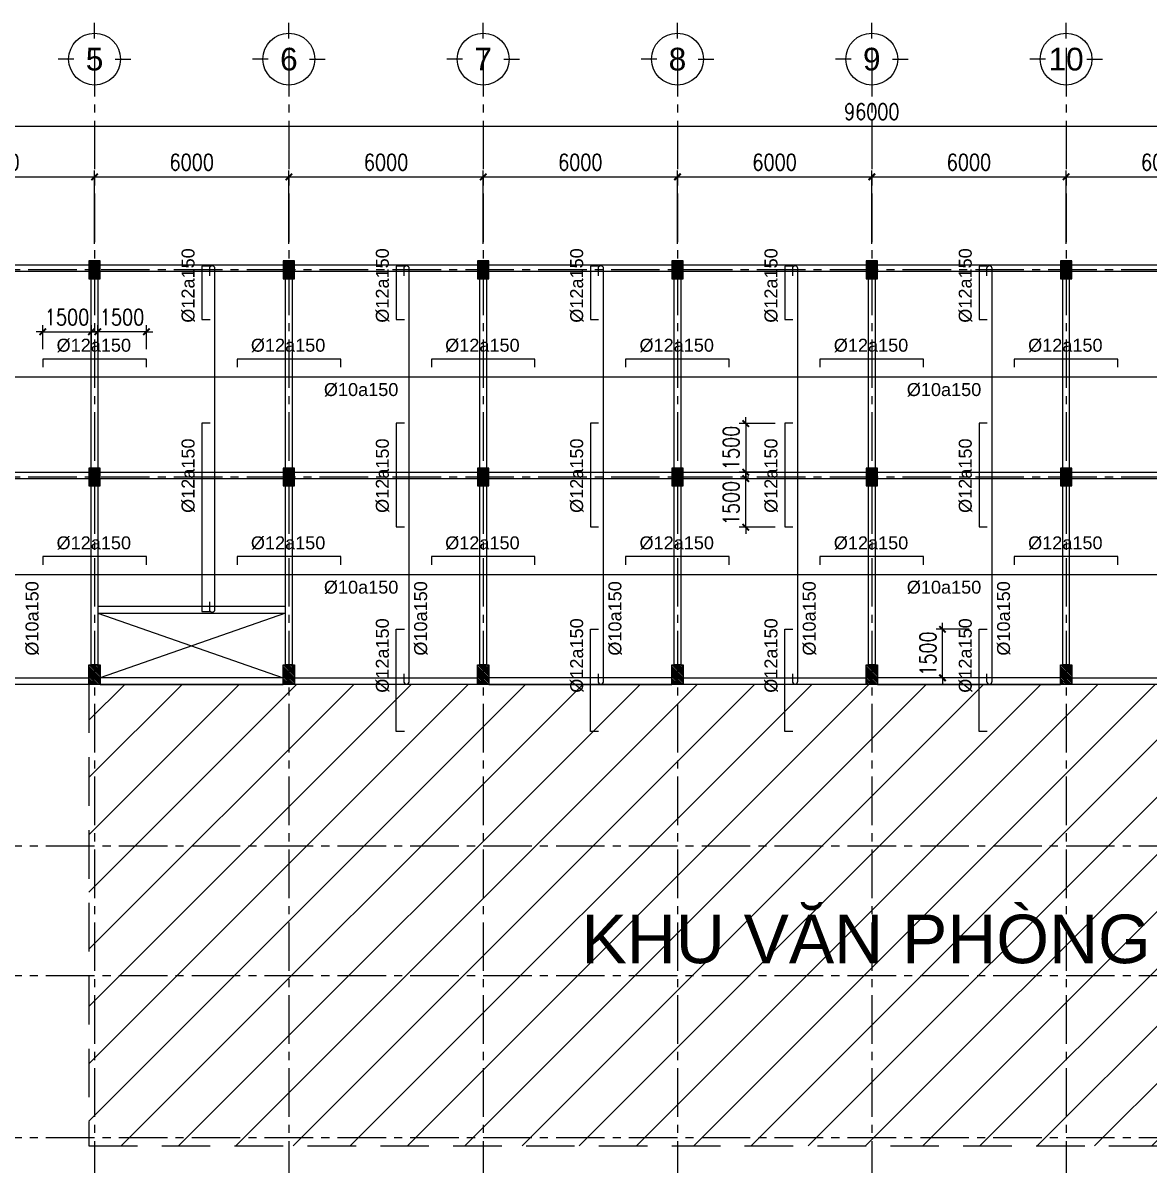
# Model space of a CAD drawing. Header units: inches. Extents: x 651127 to 1529722, y 768575 to 1021311.
# Drawn here: x 703456 to 738236, y 924738 to 960005 of the extents above; entities that cross this region are included whole.
import ezdxf
from ezdxf.enums import TextEntityAlignment as Align

# ---------------------------------------------------------------- set-up
doc = ezdxf.new("R2010")
doc.units = ezdxf.units.IN
doc.header["$LTSCALE"] = 1000
doc.header["$MEASUREMENT"] = 0
doc.linetypes.add('CENTER2', pattern=[1.125, 0.75, -0.125, 0.125, -0.125])
doc.linetypes.add('HIDDEN2', pattern=[0.1875, 0.125, -0.0625])
doc.layers.get('DEFPOINTS').update_dxf_attribs({"color": 8, "lineweight": 9})
for name, color, linetype in [('DWGshare.com_10', 7, 'Continuous'), ('DWGshare.com_25', 154, 'Continuous'), ('DWGshare.com_3', 7, 'Continuous'), ('DWGshare.com_4', 8, 'CENTER2'), ('DWGshare.com_5', 143, 'HIDDEN2'), ('DWGshare.com_6', 40, 'Continuous'), ('DWGshare.com_9', 8, 'Continuous')]:
    doc.layers.add(name, color=color, linetype=linetype)
doc.layers.add('DWGshare.com_23', color=147, linetype='Continuous', lineweight=0)
doc.styles.add('DWGshare.com_2', font='VHELVEB.TTF')
doc.styles.add('DWGshare.com_4', font='romans.shx', dxfattribs={"width": 0.8})
doc.styles.add('DWGshare.com_8', font='VHELVEB.TTF')
doc.dimstyles.new('DWGshare.com_5', dxfattribs={"dimscale": 200, "dimtxt": 2.5, "dimasz": 1, "dimexe": 1, "dimexo": 1.5, "dimgap": 1, "dimtad": 1, "dimdec": 0, "dimzin": 0, "dimdsep": 46, "dimtxsty": 'DWGshare.com_4', "dimblk": 'DWGshare.com_1', "dimcen": 1.5, "dimdle": 1, "dimclrd": 256, "dimclre": 256, "dimclrt": 7, "dimadec": 0, "dimazin": 0, "dimtfac": 1, "dimtdec": 0, "dimtix": 1, "dimtmove": 2, "dimatfit": 3, "dimfxl": 1, "dimtolj": 1, "dimtzin": 0, "dimarcsym": 0})

# ---------------------------------------------------------------- blocks, each defined once
blk = doc.blocks.new('DWGshare.com_1')
at = {"color": 0, "linetype": 'ByBlock', "const_width": 0.3}
blk.add_lwpolyline([(-0.5, -0.5), (0.5, 0.5)], dxfattribs=at)
blk = doc.blocks.new('*D171')
at = {"layer": 'DEFPOINTS', "color": 0, "transparency": 16777216}
for p in [(705671, 955250), (699671, 952885), (705671, 952885)]:
    blk.add_point(p, dxfattribs=at)
at = {"layer": 'DWGshare.com_23', "lineweight": -2, "transparency": 16777216}
for p, q in [((699671, 953185), (699671, 955450)), ((705671, 953185), (705671, 955450)), ((699471, 955250), (705871, 955250))]:
    blk.add_line(p, q, dxfattribs=at)
at = {"layer": 'DWGshare.com_23', "lineweight": -2, "transparency": 16777216, "xscale": 200, "yscale": 200, "zscale": 200, "rotation": 180}
blk.add_blockref('DWGshare.com_1', (699671, 955250), dxfattribs=at)
at = {"layer": 'DWGshare.com_23', "lineweight": -2, "transparency": 16777216, "xscale": 200, "yscale": 200, "zscale": 200}
blk.add_blockref('DWGshare.com_1', (705671, 955250), dxfattribs=at)
at = {"layer": 'DWGshare.com_23', "color": 7, "transparency": 16777216, "insert": (702671, 955700), "char_height": 500, "attachment_point": 5, "style": 'DWGshare.com_4'}
blk.add_mtext('\\A1;6000', dxfattribs=at)
blk = doc.blocks.new('*D172')
at = {"layer": 'DEFPOINTS', "color": 0, "transparency": 16777216}
for p in [(711671, 955250), (705671, 952885), (711671, 952885)]:
    blk.add_point(p, dxfattribs=at)
at = {"layer": 'DWGshare.com_23', "lineweight": -2, "transparency": 16777216}
for p, q in [((705671, 953185), (705671, 955450)), ((711671, 953185), (711671, 955450)), ((705471, 955250), (711871, 955250))]:
    blk.add_line(p, q, dxfattribs=at)
at = {"layer": 'DWGshare.com_23', "lineweight": -2, "transparency": 16777216, "xscale": 200, "yscale": 200, "zscale": 200, "rotation": 180}
blk.add_blockref('DWGshare.com_1', (705671, 955250), dxfattribs=at)
at = {"layer": 'DWGshare.com_23', "lineweight": -2, "transparency": 16777216, "xscale": 200, "yscale": 200, "zscale": 200}
blk.add_blockref('DWGshare.com_1', (711671, 955250), dxfattribs=at)
at = {"layer": 'DWGshare.com_23', "color": 7, "transparency": 16777216, "insert": (708671, 955700), "char_height": 500, "attachment_point": 5, "style": 'DWGshare.com_4'}
blk.add_mtext('\\A1;6000', dxfattribs=at)
blk = doc.blocks.new('*D173')
at = {"layer": 'DEFPOINTS', "color": 0, "transparency": 16777216}
for p in [(717671, 955250), (711671, 952885), (717671, 952885)]:
    blk.add_point(p, dxfattribs=at)
at = {"layer": 'DWGshare.com_23', "lineweight": -2, "transparency": 16777216}
for p, q in [((711671, 953185), (711671, 955450)), ((717671, 953185), (717671, 955450)), ((711471, 955250), (717871, 955250))]:
    blk.add_line(p, q, dxfattribs=at)
at = {"layer": 'DWGshare.com_23', "lineweight": -2, "transparency": 16777216, "xscale": 200, "yscale": 200, "zscale": 200, "rotation": 180}
blk.add_blockref('DWGshare.com_1', (711671, 955250), dxfattribs=at)
at = {"layer": 'DWGshare.com_23', "lineweight": -2, "transparency": 16777216, "xscale": 200, "yscale": 200, "zscale": 200}
blk.add_blockref('DWGshare.com_1', (717671, 955250), dxfattribs=at)
at = {"layer": 'DWGshare.com_23', "color": 7, "transparency": 16777216, "insert": (714671, 955700), "char_height": 500, "attachment_point": 5, "style": 'DWGshare.com_4'}
blk.add_mtext('\\A1;6000', dxfattribs=at)
blk = doc.blocks.new('*D174')
at = {"layer": 'DEFPOINTS', "color": 0, "transparency": 16777216}
for p in [(723671, 955250), (717671, 952885), (723671, 952885)]:
    blk.add_point(p, dxfattribs=at)
at = {"layer": 'DWGshare.com_23', "lineweight": -2, "transparency": 16777216}
for p, q in [((717671, 953185), (717671, 955450)), ((723671, 953185), (723671, 955450)), ((717471, 955250), (723871, 955250))]:
    blk.add_line(p, q, dxfattribs=at)
at = {"layer": 'DWGshare.com_23', "lineweight": -2, "transparency": 16777216, "xscale": 200, "yscale": 200, "zscale": 200, "rotation": 180}
blk.add_blockref('DWGshare.com_1', (717671, 955250), dxfattribs=at)
at = {"layer": 'DWGshare.com_23', "lineweight": -2, "transparency": 16777216, "xscale": 200, "yscale": 200, "zscale": 200}
blk.add_blockref('DWGshare.com_1', (723671, 955250), dxfattribs=at)
at = {"layer": 'DWGshare.com_23', "color": 7, "transparency": 16777216, "insert": (720671, 955700), "char_height": 500, "attachment_point": 5, "style": 'DWGshare.com_4'}
blk.add_mtext('\\A1;6000', dxfattribs=at)
blk = doc.blocks.new('*D175')
at = {"layer": 'DEFPOINTS', "color": 0, "transparency": 16777216}
for p in [(729671, 955250), (723671, 952885), (729671, 952885)]:
    blk.add_point(p, dxfattribs=at)
at = {"layer": 'DWGshare.com_23', "lineweight": -2, "transparency": 16777216}
for p, q in [((723671, 953185), (723671, 955450)), ((729671, 953185), (729671, 955450)), ((723471, 955250), (729871, 955250))]:
    blk.add_line(p, q, dxfattribs=at)
at = {"layer": 'DWGshare.com_23', "lineweight": -2, "transparency": 16777216, "xscale": 200, "yscale": 200, "zscale": 200, "rotation": 180}
blk.add_blockref('DWGshare.com_1', (723671, 955250), dxfattribs=at)
at = {"layer": 'DWGshare.com_23', "lineweight": -2, "transparency": 16777216, "xscale": 200, "yscale": 200, "zscale": 200}
blk.add_blockref('DWGshare.com_1', (729671, 955250), dxfattribs=at)
at = {"layer": 'DWGshare.com_23', "color": 7, "transparency": 16777216, "insert": (726671, 955700), "char_height": 500, "attachment_point": 5, "style": 'DWGshare.com_4'}
blk.add_mtext('\\A1;6000', dxfattribs=at)
blk = doc.blocks.new('*D176')
at = {"layer": 'DEFPOINTS', "color": 0, "transparency": 16777216}
for p in [(735671, 955250), (729671, 952885), (735671, 952885)]:
    blk.add_point(p, dxfattribs=at)
at = {"layer": 'DWGshare.com_23', "lineweight": -2, "transparency": 16777216}
for p, q in [((729671, 953185), (729671, 955450)), ((735671, 953185), (735671, 955450)), ((729471, 955250), (735871, 955250))]:
    blk.add_line(p, q, dxfattribs=at)
at = {"layer": 'DWGshare.com_23', "lineweight": -2, "transparency": 16777216, "xscale": 200, "yscale": 200, "zscale": 200, "rotation": 180}
blk.add_blockref('DWGshare.com_1', (729671, 955250), dxfattribs=at)
at = {"layer": 'DWGshare.com_23', "lineweight": -2, "transparency": 16777216, "xscale": 200, "yscale": 200, "zscale": 200}
blk.add_blockref('DWGshare.com_1', (735671, 955250), dxfattribs=at)
at = {"layer": 'DWGshare.com_23', "color": 7, "transparency": 16777216, "insert": (732671, 955700), "char_height": 500, "attachment_point": 5, "style": 'DWGshare.com_4'}
blk.add_mtext('\\A1;6000', dxfattribs=at)
blk = doc.blocks.new('*D177')
at = {"layer": 'DEFPOINTS', "color": 0, "transparency": 16777216}
for p in [(741671, 955250), (741671, 953594), (735671, 952885)]:
    blk.add_point(p, dxfattribs=at)
at = {"layer": 'DWGshare.com_23', "lineweight": -2, "transparency": 16777216}
for p, q in [((735671, 953185), (735671, 955450)), ((741671, 953894), (741671, 955450)), ((735471, 955250), (741871, 955250))]:
    blk.add_line(p, q, dxfattribs=at)
at = {"layer": 'DWGshare.com_23', "lineweight": -2, "transparency": 16777216, "xscale": 200, "yscale": 200, "zscale": 200, "rotation": 180}
blk.add_blockref('DWGshare.com_1', (735671, 955250), dxfattribs=at)
at = {"layer": 'DWGshare.com_23', "lineweight": -2, "transparency": 16777216, "xscale": 200, "yscale": 200, "zscale": 200}
blk.add_blockref('DWGshare.com_1', (741671, 955250), dxfattribs=at)
at = {"layer": 'DWGshare.com_23', "color": 7, "transparency": 16777216, "insert": (738671, 955700), "char_height": 500, "attachment_point": 5, "style": 'DWGshare.com_4'}
blk.add_mtext('\\A1;6000', dxfattribs=at)
blk = doc.blocks.new('DWGshare.com_2')
for p, q in [((0, 320), (0, 560)), ((-320, 0), (-560, 0)), ((320, 0), (560, 0)), ((0, -320), (0, -560))]:
    blk.add_line(p, q)
blk.add_circle((0, 0), 400)
at = {"linetype": 'Continuous', "style": 'DWGshare.com_2'}
blk.add_attdef('2', text='', height=350, dxfattribs=at).set_placement((0, 0), align=Align.MIDDLE_CENTER)
blk = doc.blocks.new('*D183')
at = {"layer": 'DEFPOINTS', "color": 0, "transparency": 16777216}
for p in [(705671, 925332), (753671, 925332), (753671, 920422)]:
    blk.add_point(p, dxfattribs=at)
at = {"layer": 'DWGshare.com_23', "lineweight": -2, "transparency": 16777216}
for p, q in [((705671, 925032), (705671, 920222)), ((753671, 925032), (753671, 920222)), ((705471, 920422), (753871, 920422))]:
    blk.add_line(p, q, dxfattribs=at)
at = {"layer": 'DWGshare.com_23', "lineweight": -2, "transparency": 16777216, "xscale": 200, "yscale": 200, "zscale": 200, "rotation": 180}
blk.add_blockref('DWGshare.com_1', (705671, 920422), dxfattribs=at)
at = {"layer": 'DWGshare.com_23', "lineweight": -2, "transparency": 16777216, "xscale": 200, "yscale": 200, "zscale": 200}
blk.add_blockref('DWGshare.com_1', (753671, 920422), dxfattribs=at)
at = {"layer": 'DWGshare.com_23', "color": 7, "transparency": 16777216, "insert": (729671, 920872), "char_height": 500, "attachment_point": 5, "style": 'DWGshare.com_4'}
blk.add_mtext('\\A1;48000', dxfattribs=at)
blk = doc.blocks.new('*D196')
at = {"layer": 'DEFPOINTS', "color": 0, "transparency": 16777216}
for p in [(777671, 956813), (681671, 953953), (777671, 953185)]:
    blk.add_point(p, dxfattribs=at)
at = {"layer": 'DWGshare.com_23', "lineweight": -2, "transparency": 16777216}
for p, q in [((681471, 956813), (777871, 956813)), ((681671, 954253), (681671, 957013)), ((777671, 953485), (777671, 957013))]:
    blk.add_line(p, q, dxfattribs=at)
at = {"layer": 'DWGshare.com_23', "lineweight": -2, "transparency": 16777216, "xscale": 200, "yscale": 200, "zscale": 200, "rotation": 180}
blk.add_blockref('DWGshare.com_1', (681671, 956813), dxfattribs=at)
at = {"layer": 'DWGshare.com_23', "lineweight": -2, "transparency": 16777216, "xscale": 200, "yscale": 200, "zscale": 200}
blk.add_blockref('DWGshare.com_1', (777671, 956813), dxfattribs=at)
at = {"layer": 'DWGshare.com_23', "color": 7, "transparency": 16777216, "insert": (729671, 957263), "char_height": 500, "attachment_point": 5, "style": 'DWGshare.com_4'}
blk.add_mtext('\\A1;96000', dxfattribs=at)
blk = doc.blocks.new('*D1158')
at = {"layer": 'DEFPOINTS', "color": 0, "transparency": 16777216}
for p in [(731856, 941282), (732983, 941282), (732983, 939782)]:
    blk.add_point(p, dxfattribs=at)
at = {"layer": 'DWGshare.com_23', "lineweight": -2, "transparency": 16777216}
for p, q in [((731856, 941282), (731856, 941482)), ((732683, 941282), (731656, 941282)), ((731856, 939782), (731856, 941282)), ((732683, 939782), (731656, 939782)), ((731856, 939782), (731856, 939582))]:
    blk.add_line(p, q, dxfattribs=at)
at = {"layer": 'DWGshare.com_23', "lineweight": -2, "transparency": 16777216, "xscale": 200, "yscale": 200, "zscale": 200}
for p, rotation in [((731856, 941282), 270), ((731856, 939782), 90)]:
    blk.add_blockref('DWGshare.com_1', p, dxfattribs=dict(at, rotation=rotation))
at = {"layer": 'DWGshare.com_23', "color": 7, "transparency": 16777216, "insert": (731405, 940532), "char_height": 500, "attachment_point": 5, "rotation": 90, "style": 'DWGshare.com_4'}
blk.add_mtext('\\A1;1500', dxfattribs=at)
blk = doc.blocks.new('*D1165')
at = {"layer": 'DEFPOINTS', "color": 0, "transparency": 16777216}
for p in [(726983, 947631), (725780, 946132), (726983, 946132)]:
    blk.add_point(p, dxfattribs=at)
at = {"layer": 'DWGshare.com_23', "lineweight": -2, "transparency": 16777216}
for p, q in [((725780, 947631), (725780, 947831)), ((726683, 947631), (725580, 947631)), ((725780, 947631), (725780, 946132)), ((726683, 946132), (725580, 946132)), ((725780, 946132), (725780, 945932))]:
    blk.add_line(p, q, dxfattribs=at)
at = {"layer": 'DWGshare.com_23', "lineweight": -2, "transparency": 16777216, "xscale": 200, "yscale": 200, "zscale": 200}
for p, rotation in [((725780, 947631), 270), ((725780, 946132), 90)]:
    blk.add_blockref('DWGshare.com_1', p, dxfattribs=dict(at, rotation=rotation))
at = {"layer": 'DWGshare.com_23', "color": 7, "transparency": 16777216, "insert": (725329, 946881), "char_height": 500, "attachment_point": 5, "rotation": 90, "style": 'DWGshare.com_4'}
blk.add_mtext('\\A1;1500', dxfattribs=at)
blk = doc.blocks.new('*D1166')
at = {"layer": 'DEFPOINTS', "color": 0, "transparency": 16777216}
for p in [(725780, 945932), (726983, 945932), (726983, 944431)]:
    blk.add_point(p, dxfattribs=at)
at = {"layer": 'DWGshare.com_23', "lineweight": -2, "transparency": 16777216}
for p, q in [((726683, 945932), (725580, 945932)), ((725780, 945932), (725780, 946132)), ((725780, 944431), (725780, 945932)), ((726683, 944431), (725580, 944431)), ((725780, 944431), (725780, 944231))]:
    blk.add_line(p, q, dxfattribs=at)
at = {"layer": 'DWGshare.com_23', "lineweight": -2, "transparency": 16777216, "xscale": 200, "yscale": 200, "zscale": 200}
for p, rotation in [((725780, 945932), 270), ((725780, 944431), 90)]:
    blk.add_blockref('DWGshare.com_1', p, dxfattribs=dict(at, rotation=rotation))
at = {"layer": 'DWGshare.com_23', "color": 7, "transparency": 16777216, "insert": (725329, 945181), "char_height": 500, "attachment_point": 5, "rotation": 90, "style": 'DWGshare.com_4'}
blk.add_mtext('\\A1;1500', dxfattribs=at)
blk = doc.blocks.new('*D1167')
at = {"layer": 'DEFPOINTS', "color": 0, "transparency": 16777216}
for p in [(705571, 950468), (704071, 949626), (705571, 949626)]:
    blk.add_point(p, dxfattribs=at)
at = {"layer": 'DWGshare.com_23', "lineweight": -2, "transparency": 16777216}
for p, q in [((704071, 950468), (703871, 950468)), ((704071, 949926), (704071, 950668)), ((704071, 950468), (705571, 950468)), ((705571, 949926), (705571, 950668)), ((705571, 950468), (705771, 950468))]:
    blk.add_line(p, q, dxfattribs=at)
at = {"layer": 'DWGshare.com_23', "lineweight": -2, "transparency": 16777216, "xscale": 200, "yscale": 200, "zscale": 200}
blk.add_blockref('DWGshare.com_1', (704071, 950468), dxfattribs=at)
at = {"layer": 'DWGshare.com_23', "lineweight": -2, "transparency": 16777216, "xscale": 200, "yscale": 200, "zscale": 200, "rotation": 180}
blk.add_blockref('DWGshare.com_1', (705571, 950468), dxfattribs=at)
at = {"layer": 'DWGshare.com_23', "color": 7, "transparency": 16777216, "insert": (704821, 950918), "char_height": 500, "attachment_point": 5, "style": 'DWGshare.com_4'}
blk.add_mtext('\\A1;1500', dxfattribs=at)
blk = doc.blocks.new('*D1168')
at = {"layer": 'DEFPOINTS', "color": 0, "transparency": 16777216}
for p in [(705771, 950468), (705771, 949626), (707271, 949626)]:
    blk.add_point(p, dxfattribs=at)
at = {"layer": 'DWGshare.com_23', "lineweight": -2, "transparency": 16777216}
for p, q in [((705771, 950468), (705571, 950468)), ((705771, 949926), (705771, 950668)), ((707271, 950468), (705771, 950468)), ((707271, 949926), (707271, 950668)), ((707271, 950468), (707471, 950468))]:
    blk.add_line(p, q, dxfattribs=at)
at = {"layer": 'DWGshare.com_23', "lineweight": -2, "transparency": 16777216, "xscale": 200, "yscale": 200, "zscale": 200}
blk.add_blockref('DWGshare.com_1', (705771, 950468), dxfattribs=at)
at = {"layer": 'DWGshare.com_23', "lineweight": -2, "transparency": 16777216, "xscale": 200, "yscale": 200, "zscale": 200, "rotation": 180}
blk.add_blockref('DWGshare.com_1', (707271, 950468), dxfattribs=at)
at = {"layer": 'DWGshare.com_23', "color": 7, "transparency": 16777216, "insert": (706521, 950918), "char_height": 500, "attachment_point": 5, "style": 'DWGshare.com_4'}
blk.add_mtext('\\A1;1500', dxfattribs=at)

msp = doc.modelspace()

# ---------------------------------------------------------------- hatches: boundary and pattern name
at = {"layer": 'DWGshare.com_25'}
h = msp.add_hatch(dxfattribs=at)
h.set_pattern_fill('ANSI31', color=256, scale=10, angle=90, style=0)
h.set_pattern_definition([(135, (777428.22, 782598.22), (-22.4506403, -22.4506403), [])])
h.paths.add_polyline_path([(705845.6, 952656.7), (705495.6, 952656.7), (705495.6, 952106.7), (705845.6, 952106.7)])
h = msp.add_hatch(dxfattribs=at)
h.set_pattern_fill('ANSI31', color=256, scale=10, angle=90, style=0)
h.set_pattern_definition([(135, (783428.22, 782598.22), (-22.4506403, -22.4506403), [])])
h.paths.add_polyline_path([(711845.6, 952656.7), (711495.6, 952656.7), (711495.6, 952106.7), (711845.6, 952106.7)])
h = msp.add_hatch(dxfattribs=at)
h.set_pattern_fill('ANSI31', color=256, scale=10, angle=90, style=0)
h.set_pattern_definition([(135, (789428.22, 782598.22), (-22.4506403, -22.4506403), [])])
h.paths.add_polyline_path([(717845.6, 952656.7), (717495.6, 952656.7), (717495.6, 952106.7), (717845.6, 952106.7)])
h = msp.add_hatch(dxfattribs=at)
h.set_pattern_fill('ANSI31', color=256, scale=10, angle=90, style=0)
h.set_pattern_definition([(135, (795428.22, 782598.22), (-22.4506403, -22.4506403), [])])
h.paths.add_polyline_path([(723845.6, 952656.7), (723495.6, 952656.7), (723495.6, 952106.7), (723845.6, 952106.7)])
h = msp.add_hatch(dxfattribs=at)
h.set_pattern_fill('ANSI31', color=256, scale=10, angle=90, style=0)
h.set_pattern_definition([(135, (801428.22, 782598.22), (-22.4506403, -22.4506403), [])])
h.paths.add_polyline_path([(729845.6, 952656.7), (729495.6, 952656.7), (729495.6, 952106.7), (729845.6, 952106.7)])
h = msp.add_hatch(dxfattribs=at)
h.set_pattern_fill('ANSI31', color=256, scale=10, angle=90, style=0)
h.set_pattern_definition([(135, (807428.22, 782598.22), (-22.4506403, -22.4506403), [])])
h.paths.add_polyline_path([(735845.6, 952656.7), (735495.6, 952656.7), (735495.6, 952106.7), (735845.6, 952106.7)])
h = msp.add_hatch(dxfattribs=at)
h.set_pattern_fill('ANSI31', color=256, scale=10, angle=90, style=0)
h.set_pattern_definition([(135, (777428.22, 776198.22), (-22.4506403, -22.4506403), [])])
h.paths.add_polyline_path([(705845.6, 946256.7), (705495.6, 946256.7), (705495.6, 945706.7), (705845.6, 945706.7)])
h = msp.add_hatch(dxfattribs=at)
h.set_pattern_fill('ANSI31', color=256, scale=10, angle=90, style=0)
h.set_pattern_definition([(135, (777428.22, 776198.22), (-22.4506403, -22.4506403), [])])
h.paths.add_polyline_path([(705845.6, 946256.7), (705495.6, 946256.7), (705495.6, 945706.7), (705845.6, 945706.7)])
h = msp.add_hatch(dxfattribs=at)
h.set_pattern_fill('ANSI31', color=256, scale=10, angle=90, style=0)
h.set_pattern_definition([(135, (783428.22, 776198.22), (-22.4506403, -22.4506403), [])])
h.paths.add_polyline_path([(711845.6, 946256.7), (711495.6, 946256.7), (711495.6, 945706.7), (711845.6, 945706.7)])
h = msp.add_hatch(dxfattribs=at)
h.set_pattern_fill('ANSI31', color=256, scale=10, angle=90, style=0)
h.set_pattern_definition([(135, (783428.22, 776198.22), (-22.4506403, -22.4506403), [])])
h.paths.add_polyline_path([(711845.6, 946256.7), (711495.6, 946256.7), (711495.6, 945706.7), (711845.6, 945706.7)])
h = msp.add_hatch(dxfattribs=at)
h.set_pattern_fill('ANSI31', color=256, scale=10, angle=90, style=0)
h.set_pattern_definition([(135, (789428.22, 776198.22), (-22.4506403, -22.4506403), [])])
h.paths.add_polyline_path([(717845.6, 946256.7), (717495.6, 946256.7), (717495.6, 945706.7), (717845.6, 945706.7)])
h = msp.add_hatch(dxfattribs=at)
h.set_pattern_fill('ANSI31', color=256, scale=10, angle=90, style=0)
h.set_pattern_definition([(135, (789428.22, 776198.22), (-22.4506403, -22.4506403), [])])
h.paths.add_polyline_path([(717845.6, 946256.7), (717495.6, 946256.7), (717495.6, 945706.7), (717845.6, 945706.7)])
h = msp.add_hatch(dxfattribs=at)
h.set_pattern_fill('ANSI31', color=256, scale=10, angle=90, style=0)
h.set_pattern_definition([(135, (795428.22, 776198.22), (-22.4506403, -22.4506403), [])])
h.paths.add_polyline_path([(723845.6, 946256.7), (723495.6, 946256.7), (723495.6, 945706.7), (723845.6, 945706.7)])
h = msp.add_hatch(dxfattribs=at)
h.set_pattern_fill('ANSI31', color=256, scale=10, angle=90, style=0)
h.set_pattern_definition([(135, (795428.22, 776198.22), (-22.4506403, -22.4506403), [])])
h.paths.add_polyline_path([(723845.6, 946256.7), (723495.6, 946256.7), (723495.6, 945706.7), (723845.6, 945706.7)])
h = msp.add_hatch(dxfattribs=at)
h.set_pattern_fill('ANSI31', color=256, scale=10, angle=90, style=0)
h.set_pattern_definition([(135, (801428.22, 776198.22), (-22.4506403, -22.4506403), [])])
h.paths.add_polyline_path([(729845.6, 946256.7), (729495.6, 946256.7), (729495.6, 945706.7), (729845.6, 945706.7)])
h = msp.add_hatch(dxfattribs=at)
h.set_pattern_fill('ANSI31', color=256, scale=10, angle=90, style=0)
h.set_pattern_definition([(135, (801428.22, 776198.22), (-22.4506403, -22.4506403), [])])
h.paths.add_polyline_path([(729845.6, 946256.7), (729495.6, 946256.7), (729495.6, 945706.7), (729845.6, 945706.7)])
h = msp.add_hatch(dxfattribs=at)
h.set_pattern_fill('ANSI31', color=256, scale=10, angle=90, style=0)
h.set_pattern_definition([(135, (807428.22, 776198.22), (-22.4506403, -22.4506403), [])])
h.paths.add_polyline_path([(735845.6, 946256.7), (735495.6, 946256.7), (735495.6, 945706.7), (735845.6, 945706.7)])
h = msp.add_hatch(dxfattribs=at)
h.set_pattern_fill('ANSI31', color=256, scale=10, angle=90, style=0)
h.set_pattern_definition([(135, (807428.22, 776198.22), (-22.4506403, -22.4506403), [])])
h.paths.add_polyline_path([(735845.6, 946256.7), (735495.6, 946256.7), (735495.6, 945706.7), (735845.6, 945706.7)])
h = msp.add_hatch(dxfattribs=at)
h.set_pattern_fill('ANSI31', color=256, scale=300, angle=90, style=0)
h.set_pattern_definition([(135, (1273707.887, 972524.028), (-26.5165043, -26.5165043), [])])
h.paths.add_polyline_path([(705845.6, 940181.7), (705670.6, 940181.7), (705670.6, 939581.7), (705845.6, 939581.7)])
h.paths.add_polyline_path([(705670.6, 940181.7), (705495.6, 940181.7), (705495.6, 939581.7), (705670.6, 939581.7)])
h = msp.add_hatch(dxfattribs=at)
h.set_pattern_fill('ANSI31', color=256, scale=300, angle=90, style=0)
h.set_pattern_definition([(135, (1279707.887, 972524.028), (-26.5165043, -26.5165043), [])])
h.paths.add_polyline_path([(711845.6, 940181.7), (711670.6, 940181.7), (711670.6, 939581.7), (711845.6, 939581.7)])
h.paths.add_polyline_path([(711670.6, 940181.7), (711495.6, 940181.7), (711495.6, 939581.7), (711670.6, 939581.7)])
h = msp.add_hatch(dxfattribs=at)
h.set_pattern_fill('ANSI31', color=256, scale=300, angle=90, style=0)
h.set_pattern_definition([(135, (1285707.887, 972524.028), (-26.5165043, -26.5165043), [])])
h.paths.add_polyline_path([(717845.6, 940181.7), (717670.6, 940181.7), (717670.6, 939581.7), (717845.6, 939581.7)])
h.paths.add_polyline_path([(717670.6, 940181.7), (717495.6, 940181.7), (717495.6, 939581.7), (717670.6, 939581.7)])
h = msp.add_hatch(dxfattribs=at)
h.set_pattern_fill('ANSI31', color=256, scale=300, angle=90, style=0)
h.set_pattern_definition([(135, (1291707.887, 972524.028), (-26.5165043, -26.5165043), [])])
h.paths.add_polyline_path([(723845.6, 940181.7), (723670.6, 940181.7), (723670.6, 939581.7), (723845.6, 939581.7)])
h.paths.add_polyline_path([(723670.6, 940181.7), (723495.6, 940181.7), (723495.6, 939581.7), (723670.6, 939581.7)])
h = msp.add_hatch(dxfattribs=at)
h.set_pattern_fill('ANSI31', color=256, scale=300, angle=90, style=0)
h.set_pattern_definition([(135, (1297707.887, 972524.028), (-26.5165043, -26.5165043), [])])
h.paths.add_polyline_path([(729845.6, 940181.7), (729670.6, 940181.7), (729670.6, 939581.7), (729845.6, 939581.7)])
h.paths.add_polyline_path([(729670.6, 940181.7), (729495.6, 940181.7), (729495.6, 939581.7), (729670.6, 939581.7)])
h = msp.add_hatch(dxfattribs=at)
h.set_pattern_fill('ANSI31', color=256, scale=300, angle=90, style=0)
h.set_pattern_definition([(135, (1303707.887, 972524.028), (-26.5165043, -26.5165043), [])])
h.paths.add_polyline_path([(735845.6, 940181.7), (735670.6, 940181.7), (735670.6, 939581.7), (735845.6, 939581.7)])
h.paths.add_polyline_path([(735670.6, 940181.7), (735495.6, 940181.7), (735495.6, 939581.7), (735670.6, 939581.7)])
at = {"layer": 'DWGshare.com_9'}
h = msp.add_hatch(dxfattribs=at)
h.set_pattern_fill('ANSI31', color=256, scale=10000, style=0)
h.set_pattern_definition([(45, (0, 132215.1), (-883.8835, 883.8835), [])])
h.paths.add_polyline_path([(705495.6, 925331.7), (753845.6, 925331.7), (753845.6, 939581.7), (705495.6, 939581.7)])

# ---------------------------------------------------------------- linework, layer by layer
at = {"layer": 'DWGshare.com_3'}
for p, q in [((705770.6, 941781.7), (711495.6, 939781.7)), ((711570.6, 941781.7), (705845.6, 939781.7))]:
    msp.add_line(p, q, dxfattribs=at)
for points in [[(705845.6, 952656.7), (705495.6, 952656.7), (705495.6, 952106.7), (705845.6, 952106.7)], [(705845.6, 952656.7), (705495.6, 952656.7), (705495.6, 952106.7), (705845.6, 952106.7)], [(711845.6, 952656.7), (711495.6, 952656.7), (711495.6, 952106.7), (711845.6, 952106.7)], [(711845.6, 952656.7), (711495.6, 952656.7), (711495.6, 952106.7), (711845.6, 952106.7)], [(717845.6, 952656.7), (717495.6, 952656.7), (717495.6, 952106.7), (717845.6, 952106.7)], [(717845.6, 952656.7), (717495.6, 952656.7), (717495.6, 952106.7), (717845.6, 952106.7)], [(723845.6, 952656.7), (723495.6, 952656.7), (723495.6, 952106.7), (723845.6, 952106.7)], [(723845.6, 952656.7), (723495.6, 952656.7), (723495.6, 952106.7), (723845.6, 952106.7)], [(729845.6, 952656.7), (729495.6, 952656.7), (729495.6, 952106.7), (729845.6, 952106.7)], [(729845.6, 952656.7), (729495.6, 952656.7), (729495.6, 952106.7), (729845.6, 952106.7)], [(735845.6, 952656.7), (735495.6, 952656.7), (735495.6, 952106.7), (735845.6, 952106.7)], [(735845.6, 952656.7), (735495.6, 952656.7), (735495.6, 952106.7), (735845.6, 952106.7)], [(705770.6, 946256.7), (705570.6, 946256.7), (705570.6, 952106.7), (705770.6, 952106.7)], [(711770.6, 946256.7), (711570.6, 946256.7), (711570.6, 952106.7), (711770.6, 952106.7)], [(717770.6, 946256.7), (717570.6, 946256.7), (717570.6, 952106.7), (717770.6, 952106.7)], [(723770.6, 946256.7), (723570.6, 946256.7), (723570.6, 952106.7), (723770.6, 952106.7)], [(729770.6, 946256.7), (729570.6, 946256.7), (729570.6, 952106.7), (729770.6, 952106.7)], [(735770.6, 946256.7), (735570.6, 946256.7), (735570.6, 952106.7), (735770.6, 952106.7)], [(705845.6, 946256.7), (705495.6, 946256.7), (705495.6, 945706.7), (705845.6, 945706.7)], [(705845.6, 946256.7), (705495.6, 946256.7), (705495.6, 945706.7), (705845.6, 945706.7)], [(705845.6, 946256.7), (705495.6, 946256.7), (705495.6, 945706.7), (705845.6, 945706.7)], [(705845.6, 946256.7), (705495.6, 946256.7), (705495.6, 945706.7), (705845.6, 945706.7)], [(711845.6, 946256.7), (711495.6, 946256.7), (711495.6, 945706.7), (711845.6, 945706.7)], [(711845.6, 946256.7), (711495.6, 946256.7), (711495.6, 945706.7), (711845.6, 945706.7)], [(711845.6, 946256.7), (711495.6, 946256.7), (711495.6, 945706.7), (711845.6, 945706.7)], [(711845.6, 946256.7), (711495.6, 946256.7), (711495.6, 945706.7), (711845.6, 945706.7)], [(717845.6, 946256.7), (717495.6, 946256.7), (717495.6, 945706.7), (717845.6, 945706.7)], [(717845.6, 946256.7), (717495.6, 946256.7), (717495.6, 945706.7), (717845.6, 945706.7)], [(717845.6, 946256.7), (717495.6, 946256.7), (717495.6, 945706.7), (717845.6, 945706.7)], [(717845.6, 946256.7), (717495.6, 946256.7), (717495.6, 945706.7), (717845.6, 945706.7)], [(723845.6, 946256.7), (723495.6, 946256.7), (723495.6, 945706.7), (723845.6, 945706.7)], [(723845.6, 946256.7), (723495.6, 946256.7), (723495.6, 945706.7), (723845.6, 945706.7)], [(723845.6, 946256.7), (723495.6, 946256.7), (723495.6, 945706.7), (723845.6, 945706.7)], [(723845.6, 946256.7), (723495.6, 946256.7), (723495.6, 945706.7), (723845.6, 945706.7)], [(729845.6, 946256.7), (729495.6, 946256.7), (729495.6, 945706.7), (729845.6, 945706.7)], [(729845.6, 946256.7), (729495.6, 946256.7), (729495.6, 945706.7), (729845.6, 945706.7)], [(729845.6, 946256.7), (729495.6, 946256.7), (729495.6, 945706.7), (729845.6, 945706.7)], [(729845.6, 946256.7), (729495.6, 946256.7), (729495.6, 945706.7), (729845.6, 945706.7)], [(735845.6, 946256.7), (735495.6, 946256.7), (735495.6, 945706.7), (735845.6, 945706.7)], [(735845.6, 946256.7), (735495.6, 946256.7), (735495.6, 945706.7), (735845.6, 945706.7)], [(735845.6, 946256.7), (735495.6, 946256.7), (735495.6, 945706.7), (735845.6, 945706.7)], [(735845.6, 946256.7), (735495.6, 946256.7), (735495.6, 945706.7), (735845.6, 945706.7)], [(705770.6, 940181.7), (705570.6, 940181.7), (705570.6, 945956.7), (705770.6, 945956.7)], [(711770.6, 940181.7), (711570.6, 940181.7), (711570.6, 945956.7), (711770.6, 945956.7)], [(717770.6, 940181.7), (717570.6, 940181.7), (717570.6, 945956.7), (717770.6, 945956.7)], [(723770.6, 940181.7), (723570.6, 940181.7), (723570.6, 945956.7), (723770.6, 945956.7)], [(729770.6, 940181.7), (729570.6, 940181.7), (729570.6, 945956.7), (729770.6, 945956.7)], [(735770.6, 940181.7), (735570.6, 940181.7), (735570.6, 945956.7), (735770.6, 945956.7)], [(711570.6, 941781.7), (711570.6, 941981.7), (705770.6, 941981.7), (705770.6, 941781.7)], [(705495.6, 940181.7), (705845.6, 940181.7), (705845.6, 939581.7), (705495.6, 939581.7)], [(705495.6, 940181.7), (705845.6, 940181.7), (705845.6, 939581.7), (705495.6, 939581.7)], [(711495.6, 940181.7), (711845.6, 940181.7), (711845.6, 939581.7), (711495.6, 939581.7)], [(711495.6, 940181.7), (711845.6, 940181.7), (711845.6, 939581.7), (711495.6, 939581.7)], [(717495.6, 940181.7), (717845.6, 940181.7), (717845.6, 939581.7), (717495.6, 939581.7)], [(717495.6, 940181.7), (717845.6, 940181.7), (717845.6, 939581.7), (717495.6, 939581.7)], [(723495.6, 940181.7), (723845.6, 940181.7), (723845.6, 939581.7), (723495.6, 939581.7)], [(723495.6, 940181.7), (723845.6, 940181.7), (723845.6, 939581.7), (723495.6, 939581.7)], [(729495.6, 940181.7), (729845.6, 940181.7), (729845.6, 939581.7), (729495.6, 939581.7)], [(729495.6, 940181.7), (729845.6, 940181.7), (729845.6, 939581.7), (729495.6, 939581.7)], [(735495.6, 940181.7), (735845.6, 940181.7), (735845.6, 939581.7), (735495.6, 939581.7)], [(735495.6, 940181.7), (735845.6, 940181.7), (735845.6, 939581.7), (735495.6, 939581.7)], [(699845.6, 939581.7), (699845.6, 939781.7), (705495.6, 939781.7), (705495.6, 939581.7)], [(711495.6, 939581.7), (711495.6, 939781.7), (705845.6, 939781.7), (705845.6, 939581.7)], [(711845.6, 939581.7), (711845.6, 939781.7), (717495.6, 939781.7), (717495.6, 939581.7)], [(723495.6, 939581.7), (723495.6, 939781.7), (717845.6, 939781.7), (717845.6, 939581.7)], [(723845.6, 939581.7), (723845.6, 939781.7), (729495.6, 939781.7), (729495.6, 939581.7)], [(735845.6, 939581.7), (735845.6, 939781.7), (741495.6, 939781.7), (741495.6, 939581.7)]]:
    msp.add_lwpolyline(points, close=True, dxfattribs=at)
for points in [[(699845.6, 952531.7), (705495.6, 952531.7), (705495.6, 952331.7), (699845.6, 952331.7)], [(705845.6, 952531.7), (711495.6, 952531.7), (711495.6, 952331.7), (705845.6, 952331.7)], [(711845.6, 952531.7), (717495.6, 952531.7), (717495.6, 952331.7), (711845.6, 952331.7)], [(717845.6, 952531.7), (723495.6, 952531.7), (723495.6, 952331.7), (717845.6, 952331.7)], [(723845.6, 952531.7), (729495.6, 952531.7), (729495.6, 952331.7), (723845.6, 952331.7)], [(729845.6, 952531.7), (735495.6, 952531.7), (735495.6, 952331.7), (729845.6, 952331.7)], [(735845.6, 952531.7), (741495.6, 952531.7), (741495.6, 952331.7), (735845.6, 952331.7)], [(699845.6, 946131.7), (705495.6, 946131.7), (705495.6, 945931.7), (699845.6, 945931.7)], [(705845.6, 946131.7), (711495.6, 946131.7), (711495.6, 945931.7), (705845.6, 945931.7)], [(711845.6, 946131.7), (717495.6, 946131.7), (717495.6, 945931.7), (711845.6, 945931.7)], [(717845.6, 946131.7), (723495.6, 946131.7), (723495.6, 945931.7), (717845.6, 945931.7)], [(723845.6, 946131.7), (729495.6, 946131.7), (729495.6, 945931.7), (723845.6, 945931.7)], [(729845.6, 946131.7), (735495.6, 946131.7), (735495.6, 945931.7), (729845.6, 945931.7)], [(735845.6, 946131.7), (741495.6, 946131.7), (741495.6, 945931.7), (735845.6, 945931.7)], [(735495.6, 939781.7), (729845.6, 939781.7), (729845.6, 939581.7), (735495.6, 939581.7)]]:
    msp.add_lwpolyline(points, dxfattribs=at)
at = {"layer": 'DWGshare.com_3', "color": 1}
for points in [[(709236.5, 952495.7), (708982.8, 952495.7), (708982.8, 950847.2), (709236.5, 950847.2)], [(715236.5, 952495.7), (714982.8, 952495.7), (714982.8, 950847.2), (715236.5, 950847.2)], [(721236.5, 952495.7), (720982.8, 952495.7), (720982.8, 950847.2), (721236.5, 950847.2)], [(727236.5, 952495.7), (726982.8, 952495.7), (726982.8, 950847.2), (727236.5, 950847.2)], [(733236.5, 952495.7), (732982.8, 952495.7), (732982.8, 950847.2), (733236.5, 950847.2)], [(707270.6, 949372.4), (707270.6, 949626.2), (704070.6, 949626.2), (704070.6, 949372.4)], [(713270.6, 949372.4), (713270.6, 949626.2), (710070.6, 949626.2), (710070.6, 949372.4)], [(719270.6, 949372.4), (719270.6, 949626.2), (716070.6, 949626.2), (716070.6, 949372.4)], [(725270.6, 949372.4), (725270.6, 949626.2), (722070.6, 949626.2), (722070.6, 949372.4)], [(731270.6, 949372.4), (731270.6, 949626.2), (728070.6, 949626.2), (728070.6, 949372.4)], [(737270.6, 949372.4), (737270.6, 949626.2), (734070.6, 949626.2), (734070.6, 949372.4)], [(709236.5, 947647.2), (708982.8, 947647.2), (708982.8, 941832.3), (709236.5, 941832.3)], [(715236.5, 947647.2), (714982.8, 947647.2), (714982.8, 944447.2), (715236.5, 944447.2)], [(721236.5, 947647.2), (720982.8, 947647.2), (720982.8, 944447.2), (721236.5, 944447.2)], [(727236.5, 947647.2), (726982.8, 947647.2), (726982.8, 944447.2), (727236.5, 944447.2)], [(733236.5, 947647.2), (732982.8, 947647.2), (732982.8, 944447.2), (733236.5, 944447.2)], [(707270.6, 943271.3), (707270.6, 943525), (704070.6, 943525), (704070.6, 943271.3)], [(713270.6, 943271.3), (713270.6, 943525), (710070.6, 943525), (710070.6, 943271.3)], [(719270.6, 943271.3), (719270.6, 943525), (716070.6, 943525), (716070.6, 943271.3)], [(725270.6, 943271.3), (725270.6, 943525), (722070.6, 943525), (722070.6, 943271.3)], [(731270.6, 943271.3), (731270.6, 943525), (728070.6, 943525), (728070.6, 943271.3)], [(737270.6, 943271.3), (737270.6, 943525), (734070.6, 943525), (734070.6, 943271.3)], [(715236.5, 938122.8), (714982.8, 938122.8), (714982.8, 941281.7), (715236.5, 941281.7)], [(721236.5, 938122.8), (720982.8, 938122.8), (720982.8, 941281.7), (721236.5, 941281.7)], [(727236.5, 938122.8), (726982.8, 938122.8), (726982.8, 941281.7), (727236.5, 941281.7)], [(733236.5, 938122.8), (732982.8, 938122.8), (732982.8, 941281.7), (733236.5, 941281.7)]]:
    msp.add_lwpolyline(points, dxfattribs=at)
for points in [[(709218.3, 942125.6), (709218.3, 941899.4, 1), (709389, 941899.4), (709389, 952416.7, 1), (709218.3, 952416.7), (709218.3, 952190.6)], [(715218.3, 939903.9), (715218.3, 939677.7, 1), (715389, 939677.7), (715389, 952416.7, 1), (715218.3, 952416.7), (715218.3, 952190.6)], [(721218.3, 939903.9), (721218.3, 939677.7, 1), (721389, 939677.7), (721389, 952416.7, 1), (721218.3, 952416.7), (721218.3, 952190.6)], [(727218.3, 939903.9), (727218.3, 939677.7, 1), (727389, 939677.7), (727389, 952416.7, 1), (727218.3, 952416.7), (727218.3, 952190.6)], [(733218.3, 939903.9), (733218.3, 939677.7, 1), (733389, 939677.7), (733389, 952416.7, 1), (733218.3, 952416.7), (733218.3, 952190.6)], [(681979.8, 949243.2), (681753.6, 949243.2, 1), (681753.6, 949072.4), (777566.2, 949072.4, 1), (777566.2, 949243.2), (777340, 949243.2)], [(681979.8, 943142), (681753.6, 943142, 1), (681753.6, 942971.3), (777566.2, 942971.3, 1), (777566.2, 943142), (777340, 943142)]]:
    msp.add_lwpolyline(points, format="xyb", dxfattribs=at)
at = {"layer": 'DWGshare.com_4', "ltscale": 2}
for p, q in [((705670.6, 959232.9), (705670.6, 919291.3)), ((711670.6, 959232.9), (711670.6, 919291.3)), ((717670.6, 959232.9), (717670.6, 919291.3)), ((723670.6, 959232.9), (723670.6, 919291.3)), ((729670.6, 959232.9), (729670.6, 919291.3)), ((735670.6, 959232.9), (735670.6, 919291.3)), ((783870.5, 952381.7), (672309.3, 952381.7)), ((783870.5, 945981.7), (672309.3, 945981.7)), ((783870.5, 939581.7), (672309.3, 939581.7)), ((759670.6, 934581.7), (672309.3, 934581.7)), ((759670.6, 930581.7), (672309.3, 930581.7)), ((759670.6, 925581.7), (672309.3, 925581.7))]:
    msp.add_line(p, q, dxfattribs=at)
at = {"layer": 'DWGshare.com_5', "ltscale": 12}
msp.add_lwpolyline([(705495.6, 925331.7), (753845.6, 925331.7), (753845.6, 939581.7), (705495.6, 939581.7)], close=True, dxfattribs=at)

# ---------------------------------------------------------------- block references
at = {"layer": 'DWGshare.com_6', "linetype": 'CENTER2', "xscale": 2, "yscale": 2, "zscale": 2}
for p, values in [((705670.6, 958885.3), {'2': '5'}), ((711670.6, 958885.3), {'2': '6'}), ((717670.6, 958885.3), {'2': '7'}), ((723670.6, 958885.3), {'2': '8'}), ((729670.6, 958885.3), {'2': '9'}), ((735670.6, 958885.3), {'2': '10'})]:
    msp.add_blockref('DWGshare.com_2', p, dxfattribs=at).add_auto_attribs(values)

# ---------------------------------------------------------------- texts
at = {"layer": 'DWGshare.com_10', "style": 'DWGshare.com_8'}
for s, p in [('Þ12a150', (708556.6, 951895.8)), ('Þ12a150', (714556.6, 951895.8)), ('Þ12a150', (720556.6, 951895.8)), ('Þ12a150', (726556.6, 951895.8)), ('Þ12a150', (732556.6, 951895.8)), ('Þ12a150', (708556.6, 946024.2)), ('Þ12a150', (714556.6, 946024.2)), ('Þ12a150', (720556.6, 946024.2)), ('Þ12a150', (726556.6, 946024.2)), ('Þ12a150', (732556.6, 946024.2)), ('Þ10a150', (703738.5, 941617.4)), ('Þ10a150', (715738.5, 941617.4)), ('Þ10a150', (721738.5, 941617.4)), ('Þ10a150', (727738.5, 941617.4)), ('Þ10a150', (733738.5, 941617.4)), ('Þ12a150', (714556.6, 940471.7)), ('Þ12a150', (720556.6, 940471.7)), ('Þ12a150', (726556.6, 940471.7)), ('Þ12a150', (732556.6, 940471.7))]:
    msp.add_text(s, height=400, rotation=90, dxfattribs=at).set_placement(p, align=Align.MIDDLE)
at = {"layer": 'DWGshare.com_10'}
for s, height, style, p in [('Þ12a150', 400, 'DWGshare.com_8', (705647.5, 950052.4)), ('Þ12a150', 400, 'DWGshare.com_8', (711647.5, 950052.4)), ('Þ12a150', 400, 'DWGshare.com_8', (717647.5, 950052.4)), ('Þ12a150', 400, 'DWGshare.com_8', (723647.5, 950052.4)), ('Þ12a150', 400, 'DWGshare.com_8', (729647.5, 950052.4)), ('Þ12a150', 400, 'DWGshare.com_8', (735647.5, 950052.4)), ('Þ10a150', 400, 'DWGshare.com_8', (713902.5, 948683.5)), ('Þ10a150', 400, 'DWGshare.com_8', (731902.5, 948683.5)), ('Þ12a150', 400, 'DWGshare.com_8', (705647.5, 943951.2)), ('Þ12a150', 400, 'DWGshare.com_8', (711647.5, 943951.2)), ('Þ12a150', 400, 'DWGshare.com_8', (717647.5, 943951.2)), ('Þ12a150', 400, 'DWGshare.com_8', (723647.5, 943951.2)), ('Þ12a150', 400, 'DWGshare.com_8', (729647.5, 943951.2)), ('Þ12a150', 400, 'DWGshare.com_8', (735647.5, 943951.2)), ('Þ10a150', 400, 'DWGshare.com_8', (713902.5, 942582.4)), ('Þ10a150', 400, 'DWGshare.com_8', (731902.5, 942582.4)), ('KHU VAÊN PHOØNG', 1500, 'DWGshare.com_2', (729498.5, 931909.1))]:
    msp.add_text(s, height=height, dxfattribs=dict(at, style=style)).set_placement(p, align=Align.MIDDLE)

# ---------------------------------------------------------------- dimensions: what is measured, and where the dimension line sits
at = {"layer": 'DWGshare.com_23'}
for base, p1, p2, picture, middle in [((777670.6, 956813.1), (681670.6, 953953.1), (777670.6, 953184.5), '*D196', (729670.6, 957263.1)), ((705670.6, 955249.9), (699670.6, 952884.5), (705670.6, 952884.5), '*D171', (702670.6, 955699.9)), ((711670.6, 955249.9), (705670.6, 952884.5), (711670.6, 952884.5), '*D172', (708670.6, 955699.9)), ((717670.6, 955249.9), (711670.6, 952884.5), (717670.6, 952884.5), '*D173', (714670.6, 955699.9)), ((723670.6, 955249.9), (717670.6, 952884.5), (723670.6, 952884.5), '*D174', (720670.6, 955699.9)), ((729670.6, 955249.9), (723670.6, 952884.5), (729670.6, 952884.5), '*D175', (726670.6, 955699.9)), ((735670.6, 955249.9), (729670.6, 952884.5), (735670.6, 952884.5), '*D176', (732670.6, 955699.9)), ((741670.6, 955249.9), (735670.6, 952884.5), (741670.6, 953594.4), '*D177', (738670.6, 955699.9)), ((705570.6, 950468), (704070.6, 949626.2), (705570.6, 949626.2), '*D1167', (704820.6, 950918)), ((753670.6, 920421.9), (705670.6, 925331.7), (753670.6, 925331.7), '*D183', (729670.6, 920871.9))]:
    dim = msp.add_linear_dim(base=base, p1=p1, p2=p2, dimstyle='DWGshare.com_5', dxfattribs=at)
    dim.commit()
    dim.dimension.update_dxf_attribs({"geometry": picture, "text_midpoint": middle})
for base, p1, p2, angle, picture, middle in [((705770.6, 950468), (707270.6, 949626.2), (705770.6, 949626.2), 180, '*D1168', (706520.6, 950918)), ((725779.5, 946131.7402), (726982.7715, 947631.2409), (726982.7715, 946131.7402), 90, '*D1165', (725329.5, 946881.4906)), ((725779.5, 945931.7402), (726982.7715, 944431.2409), (726982.7715, 945931.7402), 270, '*D1166', (725329.5, 945181.4906)), ((731855.5, 941281.7), (732982.8, 939781.7), (732982.8, 941281.7), 90, '*D1158', (731405.5, 940531.7))]:
    dim = msp.add_linear_dim(base=base, p1=p1, p2=p2, angle=angle, dimstyle='DWGshare.com_5', dxfattribs=at)
    dim.commit()
    dim.dimension.update_dxf_attribs({"geometry": picture, "text_midpoint": middle})

doc.saveas('drawing.dxf')
